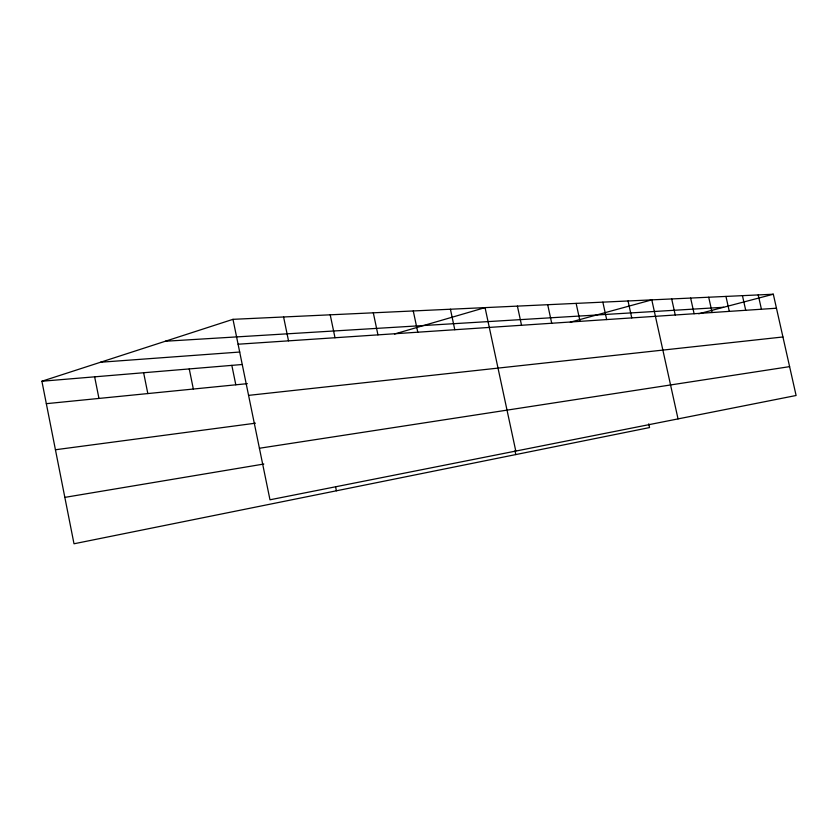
<?xml version="1.0" encoding="UTF-8"?>
<svg xmlns="http://www.w3.org/2000/svg" width="838" height="838" viewBox="0 0 838 838"><rect width="100%" height="100%" fill="white"/><g stroke="black" fill="none" stroke-linecap="round" stroke-linejoin="round"><path stroke-width="1.26" d="M648.727 423.86L649.544 427.569L74.006 543.778L41.9 381.238L232.985 319.33L773.317 294.222L796.1 395.494L269.983 499.794L232.985 319.33M394.499 334.006L485.055 307.619L515.789 451.064M570.29 322.19L651.796 299.868L678.036 418.906M698.756 313.8L773.317 294.222M64.84 497.384L263.834 464.032M259.413 448.257L789.606 366.635M55.434 449.755L255.454 423.19M248.572 395.368L782.933 336.97M46.331 403.675L247.346 383.657M41.9 381.238L242.119 364.509M100.55 362.236L239.773 352.033M238.086 344.219L776.47 308.227M165.358 341.244L723.592 307.274M758.212 294.924L761.428 309.232M742.447 295.657L745.715 310.28M725.959 296.422L729.29 311.38M708.707 297.228L712.111 312.532M690.638 298.066L694.115 313.737M671.688 298.946L675.239 314.994M628.039 300.978L631.758 317.906M602.857 302.141L606.67 319.582M576.135 303.387L580.043 321.363M547.706 304.707L551.718 323.259M517.402 306.111L521.529 325.27M514.961 450.781L515.779 454.573M450.425 309.222L454.793 329.732M413.27 310.95L417.774 332.204M373.308 312.804L377.948 334.865M330.214 314.805L335.001 337.745M335.619 487.035L336.405 490.796M283.59 316.974L288.523 340.846M231.833 365.368L235.813 384.799M189.252 368.93L193.337 389.031M143.633 372.742L147.823 393.567M94.642 376.838L98.957 398.438"/></g></svg>
